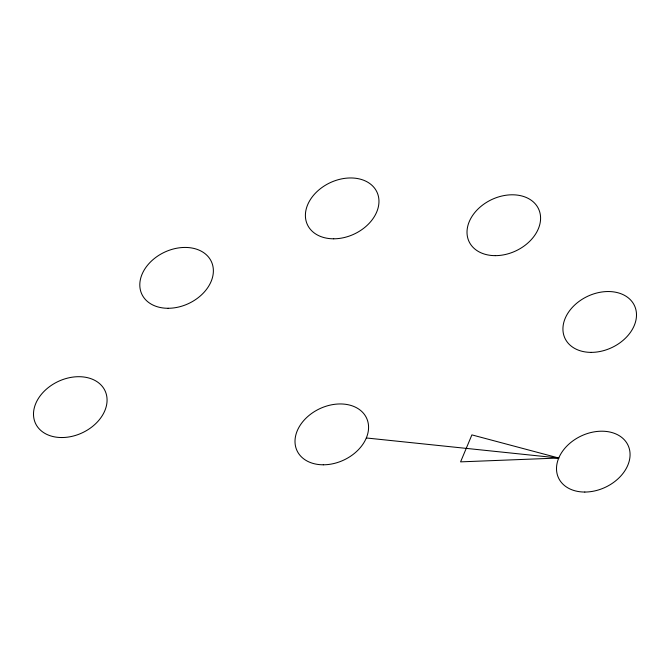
<?xml version="1.0" encoding="UTF-8"?>
<svg xmlns="http://www.w3.org/2000/svg" width="670" height="670" viewBox="0 0 670 670"><rect width="100%" height="100%" fill="white"/><g stroke="black" fill="none" stroke-linecap="round" stroke-linejoin="round"><path stroke-width="1" d="M558.755 458.02L460.583 461.865L471.898 434.889L558.755 458.02L366.331 437.971M323.317 464.796A38.408 28.358 -25.2 0 0 367.026 419.144A38.408 28.358 -25.2 0 0 305.026 419.169A38.408 28.358 -25.2 0 0 323.317 464.796M61.807 437.544A38.408 28.358 -25.2 0 0 105.525 391.891A38.408 28.358 -25.2 0 0 43.525 391.916A38.408 28.358 -25.2 0 0 61.807 437.544M168.12 308.284A38.408 28.358 -25.2 0 0 211.829 262.632A38.408 28.358 -25.2 0 0 149.829 262.657A38.408 28.358 -25.2 0 0 168.12 308.284M333.702 238.805A38.408 28.358 -25.2 0 0 377.419 193.153A38.408 28.358 -25.2 0 0 315.419 193.178A38.408 28.358 -25.2 0 0 333.702 238.805M495.323 255.647A38.408 28.358 -25.2 0 0 539.04 209.995A38.408 28.358 -25.2 0 0 477.032 210.02A38.408 28.358 -25.2 0 0 495.323 255.647M591.242 352.378A38.408 28.358 -25.2 0 0 634.951 306.726A38.408 28.358 -25.2 0 0 572.951 306.751A38.408 28.358 -25.2 0 0 591.242 352.378M584.818 492.048A38.408 28.358 -25.2 0 0 628.527 446.396A38.408 28.358 -25.2 0 0 566.527 446.421A38.408 28.358 -25.2 0 0 584.818 492.048"/></g></svg>
